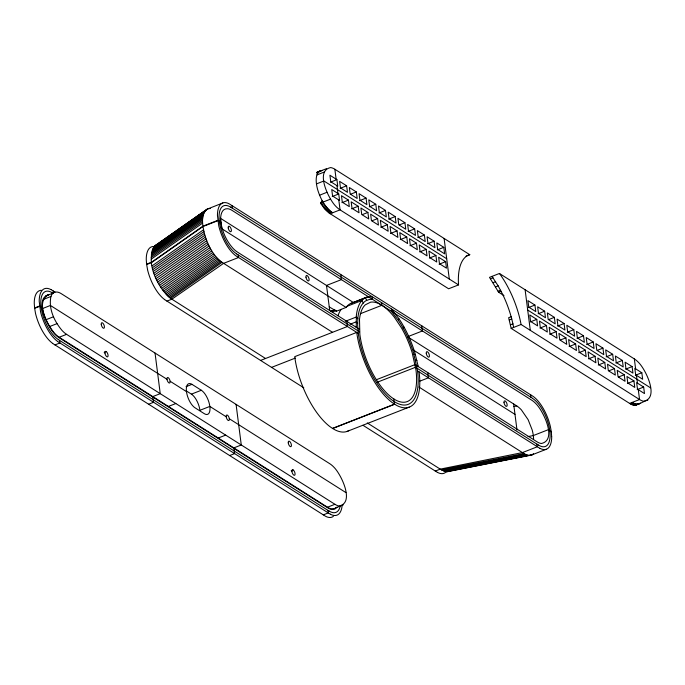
<?xml version="1.0" encoding="UTF-8"?>
<svg xmlns="http://www.w3.org/2000/svg" width="685" height="685" viewBox="0 0 685 685"><rect width="100%" height="100%" fill="white"/><g stroke="black" fill="none" stroke-linecap="round" stroke-linejoin="round"><path stroke-width="1.03" d="M265.54 358.495L170.642 298.403C157.293 287.46 144.663 261.576 155.093 245.65L207.195 209.13L222.839 202.965M332.508 332.311L222.034 262.346C213.086 255.959 208.129 245.444 204.858 235.246C202.948 227.077 199.72 215.407 207.195 209.13M48.215 294.952C35.029 302.239 47.59 325.101 54.646 333.424A28.342 12.15 68.6 0 0 59.15 337.26L327.49 507.208A28.342 12.15 68.6 0 0 331.711 508.887L334.58 508.553L336.318 507.328M50.947 296.459C48.335 308.661 54.312 321.351 62.095 330.512A28.342 12.15 68.6 0 0 66.591 334.349L334.931 504.297A28.342 12.15 68.6 0 0 339.152 505.975C354.984 502.764 341.139 474.585 334.22 467.521A28.342 12.15 68.6 0 0 329.725 463.685L61.385 293.745A28.342 12.15 68.6 0 0 57.163 292.058C54.269 291.51 51.675 293.771 50.947 296.459L43.506 299.371M322.429 170.428C313.953 171.678 316.05 183.7 317.6 189.462C320.263 198.367 324.853 207.315 332.619 212.778L340.06 209.867L458.539 284.9L458.368 281.663A59.552 25.542 68.6 0 1 468.968 254.923L469.782 254.709L334.854 169.255A28.342 12.15 68.6 0 0 330.641 167.577C314.809 170.788 328.646 198.967 335.564 206.031A28.342 12.15 68.6 0 0 340.06 209.867L338.792 199.977M398.482 320.571L399.038 318.91L391.46 309.063L391.306 311.247L398.482 320.571A41.811 17.93 68.6 0 1 403.208 328.355L404.364 330.435A56.016 24.026 68.6 0 1 413.56 352.852L417.516 370.902A56.016 24.026 68.6 0 1 394.243 401.607L394.509 404.167L397.266 405.734A58.97 25.285 68.6 0 0 419.074 371.886M329.228 306.906L336.344 311.076M341.147 309.372L339.897 311.315A58.97 25.285 68.6 0 0 338.03 315.776M336.189 311.315L346.113 307.437L347.081 306.289A44.02 18.88 68.6 0 1 350.651 303.506L368.35 296.708M403.208 328.355L404.022 327.096A44.02 18.88 68.6 0 0 399.038 318.91M458.539 284.9L448.615 288.779L329.245 213.138L324.75 208.916L320.554 203.043L322.13 200.705M337.071 507.234L334.811 509.101L331.874 509.443A28.907 12.399 68.6 0 1 327.558 507.722L59.21 337.782A28.907 12.399 68.6 0 1 54.612 333.852C47.53 326.599 33.368 297.744 49.56 294.413M350.651 303.506L366.543 297.187L371.707 296.554L372.494 299.328L369.652 299.396L366.655 300.415A41.811 17.93 68.6 0 0 363.264 303.053L362.485 303.917A56.016 24.026 68.6 0 0 357.912 317.609L357.647 325.092L358.298 333.398A56.016 24.026 68.6 0 0 394.243 401.607L394.646 404.253L332.636 428.502L329.827 426.55A58.97 25.285 68.6 0 1 294.73 356.662L356.739 332.405A58.97 25.285 68.6 0 0 391.837 402.292L394.509 404.167L332.499 428.416M499.425 273.478L500.444 274.856A59.552 25.542 68.6 0 1 520.369 320.931L521.071 324.502L639.55 399.535A28.342 12.15 68.6 0 0 643.763 401.222C659.604 398.011 645.758 369.823 638.84 362.759A28.342 12.15 68.6 0 0 634.344 358.923L499.425 273.478L489.501 277.356L498.612 292.221L503.963 295.603M533.555 453.71C530.995 456.407 526.765 455.491 524.016 453.59L418.946 387.051M317.6 174.392L316.641 172.517L319.946 171.396M154.433 246.223L205.817 210.158M153.825 246.908L207.957 208.779L210.5 208.463M159.99 242.781L164.34 239.733M166.952 237.892L173.048 233.619M176.533 231.17L180.891 228.114M185.241 225.057L188.726 222.616M192.211 220.168L196.569 217.111M199.181 215.278L205.277 211.006M153.286 247.705L204.669 211.639M152.798 248.604L204.181 212.547M152.37 249.605L203.753 213.549M152.01 250.71L203.394 214.645M151.71 251.9L203.102 215.844M151.488 253.185L202.871 217.128M151.325 254.546L202.709 218.489M151.239 255.993L202.623 219.928M151.214 257.5L202.597 221.443M151.265 259.118L202.649 223.062M152.121 265.84L203.505 229.783M152.515 267.672L203.899 231.616M152.96 269.488L204.353 233.422M153.474 271.303L204.858 235.246M154.039 273.135L205.431 237.07M154.664 274.959L206.057 238.894M155.349 276.766L206.733 240.709M156.077 278.564L207.469 242.499M156.856 280.328L208.249 244.271M157.687 282.057L209.071 246.001M158.552 283.753L209.935 247.687M159.451 285.388L210.834 249.331M160.384 286.972L211.776 250.916M161.352 288.496L212.744 252.44M162.345 289.952L213.729 253.887M163.355 291.33L214.748 255.265M164.391 292.623L215.775 256.567M165.427 293.839L216.82 257.774M166.481 294.952L217.864 258.896M167.534 295.971L218.917 259.915M168.587 296.896L219.971 260.839M169.632 297.71L221.024 261.653M170.642 298.403L222.034 262.346M491.984 276.389L498.166 285.868L502.884 294.807A59.552 25.542 68.6 0 1 510.376 314.09L511.121 316.735L508.647 317.703L511.156 328.38L629.626 403.414C635.56 408.123 642.085 401.333 647.839 400.16M155.093 245.65L157.379 244.622M636.725 404.767L640.398 403.088M449.634 471.066L446.329 471.725L441.465 469.91L367.271 422.928M316.984 174.906L324.416 171.978M316.461 183.914L323.902 180.977L446.697 258.75M319.578 195.216L327.019 192.279M330.478 199.164L320.554 203.043M316.641 172.517L326.565 168.638M330.401 182.193L336.909 179.65L337.748 186.157L330.744 181.722L329.913 175.214L336.909 179.65M45.647 296.031L53.087 293.12M340.12 188.349L346.627 185.798L347.466 192.314L340.462 187.878L339.632 181.371L346.627 185.798M52.668 343.39A29.72 12.75 68.6 0 1 35.517 313.405L34.584 307.967L39.542 306.032L42.984 308.37L50.425 305.459L166.994 379.284A2.946 1.267 68.6 0 0 169.615 383.018A2.946 1.267 68.6 0 0 169.041 378.505A2.946 1.267 68.6 0 0 166.994 379.284M147.558 269.616L146.581 264.17L151.539 262.227L202.931 226.17L217.813 220.347L220.947 222.488C222.351 231.941 226.504 241.043 232.883 248.167A28.907 12.399 68.6 0 0 237.481 252.097L359.385 329.297M34.627 308.318L39.584 306.375L41.117 307.188A26.741 11.465 68.6 0 0 58.319 339.52M146.624 264.513L151.59 262.569L202.974 226.512L217.856 220.69L219.388 221.503M332.234 196.509L338.741 193.966L339.58 200.474L332.576 196.038L331.745 189.531L338.741 193.966M350.763 194.138L356.346 191.954L357.176 198.462L350.181 194.035L349.35 187.527L356.346 191.954M341.952 202.666L348.459 200.123L349.299 206.63L342.294 202.195L341.464 195.687L348.459 200.123M46.101 319.672L53.541 316.761M359.556 200.654L366.064 198.111L366.895 204.618L359.899 200.183L359.068 193.675L366.064 198.111M49.56 326.565L57.001 323.654M351.67 208.822L358.178 206.271L359.017 212.778L352.013 208.351L351.182 201.844L358.178 206.271M369.275 206.81L375.782 204.267L376.613 210.774L369.617 206.339L368.787 199.832L375.782 204.267M362.322 214.61L367.896 212.427L368.735 218.935L361.731 214.508L360.901 207.992L367.896 212.427M59.15 337.26L66.591 334.349M378.993 212.966L385.501 210.423L386.331 216.931L379.336 212.496L378.497 205.988L385.501 210.423M372.032 220.767L377.615 218.583L378.454 225.091L371.45 220.656L370.619 214.148L377.615 218.583M54.911 344.923L59.878 342.988L59.544 340.385M166.917 301.126L171.875 299.182L223.618 263.348L238.5 257.526L238.166 254.923M388.712 219.123L395.219 216.571L396.05 223.079L389.054 218.652L388.215 212.144L395.219 216.571M380.826 227.283L387.333 224.74L388.172 231.247L381.168 226.812L380.338 220.305L387.333 224.74M399.355 224.911L404.938 222.728L405.768 229.235L398.773 224.8L397.934 218.292L404.938 222.728M390.544 233.439L397.052 230.888L397.891 237.404L390.887 232.968L390.056 226.461L397.052 230.888M408.14 231.427L414.656 228.884L415.487 235.392L408.491 230.956L407.652 224.449L414.656 228.884M104.171 352.296L106.158 351.516M400.263 239.596L406.77 237.044L407.601 243.552L400.605 239.125L399.775 232.617L406.77 237.044M417.859 237.584L424.375 235.041L425.205 241.548L418.21 237.113L417.37 230.605L424.375 235.041M409.981 245.744L416.489 243.201L417.319 249.708L410.324 245.273L409.493 238.765L416.489 243.201M427.577 243.74L434.093 241.189L434.924 247.696L427.928 243.269L427.089 236.762L434.093 241.189M419.7 251.9L426.207 249.357L427.038 255.865L420.042 251.429L419.211 244.922L426.207 249.357M437.295 249.897L443.812 247.345L444.642 253.852L437.647 249.426L436.807 242.91L443.812 247.345M429.418 258.057L435.925 255.514L436.756 262.021L429.76 257.586L428.921 251.078L435.925 255.514M439.128 264.213L445.644 261.661L446.474 268.169L439.479 263.742L438.64 257.235L445.644 261.661M466.057 256.156L469.782 254.709M330.941 311.221L334.854 309.688M330.821 311.384L333.758 310.236M332.268 312.077L336.181 310.545M347.081 306.289L361.963 300.467A44.02 18.88 68.6 0 1 365.533 297.692L366.655 300.415M360.25 313.756L381.905 305.287L381.571 302.684M152.798 396.572L160.239 393.661L155.041 353.058M345.334 321.299L356.251 317.027L357.835 318.756M186.029 386.674L191.98 384.345L201.33 390.262A13.263 5.685 68.6 0 1 209.841 406.419L226.204 416.78A2.946 1.267 68.6 0 0 228.833 420.522A2.946 1.267 68.6 0 0 228.259 416.009A2.946 1.267 68.6 0 0 226.204 416.78M350.112 324.219L356.063 321.89L357.656 323.423M148.577 404.244L153.534 402.3L152.866 397.094M260.574 360.438L347.389 326.488L346.721 321.282M186.311 390.912L191.415 394.14L201.33 390.262M490.52 278.735L493.003 277.767M168.39 406.445L175.831 403.533M271.551 367.391L295.363 358.075M493.157 282.665L495.632 281.698M495.692 286.844L498.166 285.868M498.115 291.219L500.589 290.252M498.612 292.221L501.095 291.245M407.541 336.772L422.422 330.949L421.755 325.743M528.418 307.599L534.925 305.056L535.764 311.564L528.76 307.128L527.929 300.621L534.925 305.056M509.28 319.955L511.755 318.979L511.121 316.735M218.25 438.023L225.69 435.112M538.136 313.756L544.644 311.204L545.483 317.712L538.478 313.285L537.648 306.777L544.644 311.204M510.445 324.81L512.928 323.842L511.755 318.979M376.399 379.713L415.093 364.583L536.997 441.782A28.907 12.399 68.6 0 0 541.313 443.503C557.496 440.164 543.342 411.317 536.261 404.056A28.907 12.399 68.6 0 0 531.663 400.134L232.147 210.449A28.907 12.399 68.6 0 0 227.831 208.728C220.784 208.129 220.031 217.47 220.947 222.488M511.156 328.38L521.071 324.502M530.25 321.916L536.766 319.373L537.597 325.88L530.592 321.445L529.762 314.937L536.766 319.373M376.861 382.401L415.555 367.263L538.538 445.147M548.779 319.544L554.362 317.36L555.201 323.868L548.197 319.433L547.366 312.925L554.362 317.36M539.968 328.072L546.476 325.521L547.315 332.037L540.311 327.601L539.48 321.094L546.476 325.521M233.833 447.896L241.274 444.985L236.077 404.373M557.573 326.06L564.08 323.517L564.919 330.024L557.915 325.589L557.085 319.082L564.08 323.517M229.603 455.559L234.57 453.624L233.902 448.41M419.494 381.297L428.425 377.803L427.757 372.597M549.687 334.229L556.194 331.677L557.033 338.184L550.029 333.758L549.199 327.25L556.194 331.677M567.291 332.216L573.799 329.673L574.629 336.181L567.634 331.745L566.803 325.238L573.799 329.673M560.339 340.017L565.913 337.833L566.752 344.341L559.748 339.906L558.917 333.398L565.913 337.833M577.01 338.373L583.517 335.821L584.348 342.329L577.352 337.902L576.522 331.394L583.517 335.821M347.261 431.362L409.262 407.104M569.124 346.533L575.631 343.99L576.47 350.497L569.466 346.062L568.636 339.554L575.631 343.99M586.728 344.529L593.236 341.978L594.066 348.485L587.071 344.058L586.24 337.542L593.236 341.978M578.842 352.689L585.35 350.146L586.189 356.654L579.185 352.218L578.354 345.711L585.35 350.146M597.371 350.318L602.954 348.134L603.785 354.642L596.789 350.206L595.95 343.699L602.954 348.134M291.176 470.723L293.154 469.944M588.561 358.846L595.068 356.294L595.907 362.802L588.903 358.375L588.072 351.867L595.068 356.294M606.165 356.834L612.673 354.291L613.503 360.798L606.508 356.363L605.668 349.855L612.673 354.291M598.279 364.994L604.787 362.451L605.626 368.958L598.621 364.523L597.791 358.015L604.787 362.451M615.875 362.99L622.391 360.438L623.222 366.954L616.226 362.519L615.387 356.012L622.391 360.438M608.922 370.791L614.505 368.607L615.335 375.115L608.34 370.679L607.509 364.172L614.505 368.607M625.593 369.147L632.109 366.595L632.94 373.102L625.944 368.676L625.105 362.168L632.109 366.595M618.641 376.947L624.223 374.763L625.054 381.271L618.058 376.836L617.228 370.328L624.223 374.763M635.312 375.294L641.828 372.751L642.658 379.259L635.663 374.823L634.824 368.316L641.828 372.751M627.434 383.463L633.942 380.911L634.772 387.419L627.777 382.992L626.946 376.485L633.942 380.911M327.49 507.208L334.931 504.297M637.153 389.619L643.66 387.068L644.491 393.575L637.495 389.149L636.656 382.632L643.66 387.068M335.787 507.825L343.228 504.913M323.269 514.872L328.226 512.937L327.892 510.334M435.266 471.074L440.232 469.131L522.432 452.588L537.314 446.766L536.98 444.163M629.626 403.414L639.55 399.535L638.283 389.645M630.508 403.936L632.983 402.96L636.322 404.124L639.199 403.79M631.373 404.364L633.856 403.388M632.221 404.698L634.704 403.73M633.051 404.946L635.526 403.979M633.848 405.1L636.322 404.124M634.618 405.16L637.093 404.184M635.355 405.118L637.838 404.15M636.057 404.989L639.824 403.474M546.305 449.266L531.423 455.088L447.211 471.742M317.215 172.106L320.982 170.591M319.201 171.43L321.685 170.462M321.342 204.327L323.825 203.359M322.164 205.551L324.647 204.584M323.012 206.733L325.495 205.765M323.868 207.855L326.351 206.887M324.75 208.916L327.233 207.949M325.64 209.91L328.124 208.942M326.539 210.834L329.023 209.867M327.439 211.682L329.922 210.715M328.346 212.453L330.829 211.485M329.245 213.138L331.728 212.17M330.136 213.746L332.619 212.778M513.647 406.573L516.781 405.948A28.907 12.399 68.6 0 1 521.379 409.878L528.109 419.648L532.151 429.872A21.406 9.179 68.6 0 1 533.315 435.557A21.406 9.179 68.6 0 1 533.564 439.453M528.084 436.593L533.315 435.557L548.197 429.735L551.331 431.884L551.656 436.602M441.465 469.91L524.016 453.59M442.459 470.492L525.01 454.172M443.46 470.98L526.02 454.66M444.445 471.349L526.996 455.02M445.404 471.597L527.955 455.277M446.329 471.725L532.185 454.746M413.971 354.299L415.358 354.462M415.487 360.045L416.934 360.447M416.66 365.576L418.167 366.218M549.755 430.728L551.331 431.884M332.636 428.502L335.256 429.983A58.97 25.285 68.6 0 0 349.239 430.368M539.891 448.35L417.516 370.902M437.501 472.436L362.964 425.282M50.973 289.558L54.997 292.058M330.461 514.298L57.634 341.515M632.109 402.446L632.983 402.96M527.707 310.048L650.502 387.813M320.923 203.642L322.686 204.755M230.605 207.076L532.536 398.293M353.469 302.53L220.382 218.241L221.709 228.653L346.113 307.437M408.423 337.328L516.781 405.948M413.346 350.018L515 414.391M236.608 253.938L359.591 331.823M358.298 333.398L235.905 255.83A29.72 12.75 68.6 0 1 218.746 225.785L217.479 215.621M303.78 387.796L164.674 299.653M52.334 292.76L53.541 293.522L53.207 290.919M170.111 381.254L186.474 391.614A13.263 5.685 68.6 0 0 194.985 407.772L204.335 413.697A13.263 5.685 68.6 0 0 209.841 406.419L199.926 410.298A13.263 5.685 68.6 0 0 191.415 394.14M229.321 418.758L345.891 492.575M58.336 339.623L329.1 511.096M52.668 343.459L325.495 516.242A29.72 12.75 68.6 0 0 333.381 516.344M356.226 326.985L357.81 328.303M404.022 327.096L405.229 329.288A58.97 25.285 68.6 0 1 414.913 352.886L418.235 366.569M363.264 303.053L361.963 300.467L361.149 301.374A58.97 25.285 68.6 0 0 356.337 315.794L356.243 327.31M40.518 311.478L39.208 301.306A29.72 12.75 68.6 0 1 50.99 289.627M512.928 323.842L513.63 327.413M551.288 431.541L550.355 426.438A29.72 12.75 68.6 0 0 533.247 396.461L229.244 203.873A29.72 12.75 68.6 0 0 217.445 215.587M634.344 358.923L635.611 368.813M636.442 375.32L637.444 383.138M525.104 289.738L530.301 330.35M530.644 394.706L530.978 397.309M513.664 403.979L516.995 430.009M444.103 238.44L449.3 279.052M393.909 399.004A53.07 22.759 68.6 0 0 415.958 369.909L412.207 352.809A53.07 22.759 68.6 0 0 401.333 327.67L394.32 317.189A53.07 22.759 68.6 0 0 370.611 302.171L365.276 304.834A53.07 22.759 68.6 0 0 359.497 319.424L359.856 334.383A53.07 22.759 68.6 0 0 393.909 399.004L394.243 401.607M334.854 169.255L336.121 179.153M336.96 185.661L337.962 193.47M340.719 274.42L341.387 279.626L326.505 285.448L329.708 310.442M231.83 205.466L232.164 208.069M146.581 264.17L146.256 259.444A29.72 12.75 68.6 0 1 153.269 246.472M34.584 307.967L34.25 303.25A29.72 12.75 68.6 0 1 41.271 290.277M41.049 307.145A26.741 11.465 68.6 0 1 52.343 292.863M340.197 506.121A26.741 11.465 68.6 0 1 329.091 510.993M57.626 341.447A29.72 12.75 68.6 0 1 40.475 311.469M342.132 505.53A29.72 12.75 68.6 0 1 330.444 514.229M186.474 391.614A13.263 5.685 68.6 0 1 191.98 384.345M236.59 253.835A26.741 11.465 68.6 0 1 219.32 221.46A26.741 11.465 68.6 0 1 230.614 207.178M538.53 445.053A26.741 11.465 68.6 0 0 549.824 430.771A26.741 11.465 68.6 0 0 532.545 398.396M551.699 436.645A29.72 12.75 68.6 0 1 539.883 448.281M445.378 472.539A29.72 12.75 68.6 0 1 437.484 472.367M446.646 471.289A29.72 12.75 68.6 0 1 446.046 471.974M164.665 299.585A29.72 12.75 68.6 0 1 147.515 269.607M101.269 324.502A2.946 1.267 68.6 0 0 103.889 328.235A2.946 1.267 68.6 0 0 103.315 323.722A2.946 1.267 68.6 0 0 101.269 324.502M104.933 353.135A2.946 1.267 68.6 0 0 107.562 356.868A2.946 1.267 68.6 0 0 106.98 352.364A2.946 1.267 68.6 0 0 104.933 353.135M288.265 442.93A2.946 1.267 68.6 0 0 290.894 446.663A2.946 1.267 68.6 0 0 290.312 442.15A2.946 1.267 68.6 0 0 288.265 442.93M291.93 471.563A2.946 1.267 68.6 0 0 294.559 475.296A2.946 1.267 68.6 0 0 293.985 470.792A2.946 1.267 68.6 0 0 291.93 471.563M228.233 227.968A2.946 1.267 68.6 0 0 230.854 231.701A2.946 1.267 68.6 0 0 230.28 227.189A2.946 1.267 68.6 0 0 228.233 227.968M504.023 402.626A2.946 1.267 68.6 0 0 506.643 406.359A2.946 1.267 68.6 0 0 506.069 401.855A2.946 1.267 68.6 0 0 504.023 402.626M426.284 353.417A2.946 1.267 68.6 0 0 428.904 357.15A2.946 1.267 68.6 0 0 428.33 352.647A2.946 1.267 68.6 0 0 426.284 353.417M305.981 277.228A2.946 1.267 68.6 0 0 308.601 280.961A2.946 1.267 68.6 0 0 308.027 276.457A2.946 1.267 68.6 0 0 305.981 277.228"/></g></svg>
